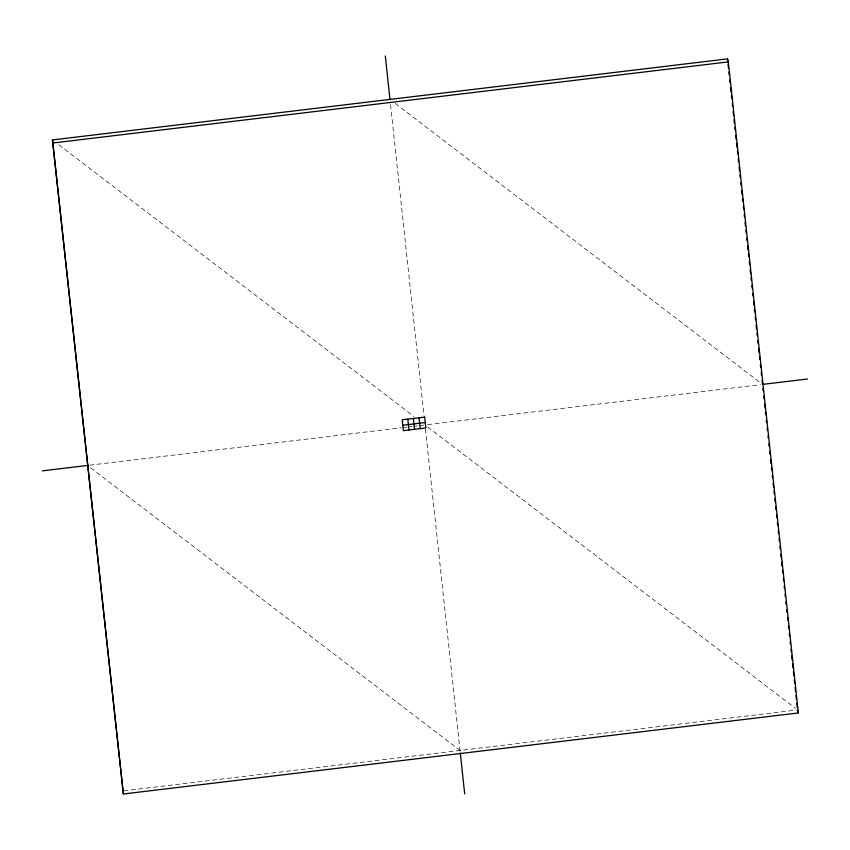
<?xml version="1.0" encoding="UTF-8"?>
<svg xmlns="http://www.w3.org/2000/svg" width="850" height="850" viewBox="0 0 850 850"><rect width="100%" height="100%" fill="white"/><g stroke="black" fill="none" stroke-linecap="round" stroke-linejoin="round"><path stroke-width="0.64" stroke-dasharray="4.25 3.19" d="M89.654 465.194L401.317 427.773M402.624 427.624L406.576 427.146M407.894 426.987L411.836 426.509M413.153 426.36L418.423 425.723M419.741 425.563L423.683 425.096M427.635 424.618L760.346 384.668M123.834 790.829L797.513 709.931M395.239 103.434L760.399 382.797M58.809 144.766L413.939 416.468M427.635 426.944L795.409 708.326M90.652 467.872L460.02 750.454M390.554 104.752L424.012 415.714M425.425 428.889L460.147 751.697"/><path stroke-width="1.27" d="M52.487 139.931L727.483 58.884L728.322 61.891L798.362 712.948L123.356 793.996L52.487 139.931L123.356 793.996M53.327 142.949L728.322 61.891M402.762 425.223L425.255 422.524M42.5 470.858L88.347 465.354M762.96 384.349L807.5 379.004M797.799 710.94L798.362 712.948M727.483 58.884L727.77 61.519M728.046 64.154L728.471 68.106M728.896 72.059L729.183 74.694M729.746 79.974L730.033 82.609M730.607 87.879L731.032 91.832M731.457 95.784L731.733 98.419M732.307 103.689L732.583 106.324M733.157 111.605L733.582 115.558M734.007 119.51L734.432 123.463M734.857 127.415L735.133 130.05M735.707 135.32L736.132 139.273M736.557 143.225L736.982 147.188M737.407 151.141L737.694 153.776M738.257 159.046L738.544 161.681M739.107 166.951L739.532 170.903M739.957 174.856L740.244 177.491M740.807 182.771L741.094 185.406M741.657 190.676L742.082 194.629M742.507 198.581L742.794 201.216M743.357 206.486L743.644 209.121M744.207 214.402L744.494 217.037M745.067 222.307L745.492 226.259M745.918 230.212L746.194 232.847M746.768 238.117L747.044 240.752M747.617 246.032L748.043 249.985M748.468 253.938L748.744 256.572M749.317 261.842L749.594 264.477M750.168 269.748L750.593 273.7M751.018 277.652L751.304 280.298M751.867 285.568L752.154 288.203M752.718 293.473L753.004 296.108M753.567 301.378L753.992 305.331M754.418 309.283L754.704 311.918M755.268 317.199L755.554 319.834M756.117 325.104L756.543 329.056M756.968 333.009L757.254 335.644M757.817 340.914L758.104 343.549M758.668 348.829L759.093 352.782M759.528 356.734L759.804 359.369M760.378 364.639L760.654 367.274M761.228 372.544L761.504 375.179M762.078 380.46L762.503 384.413M762.928 388.365L763.204 391M763.778 396.27L764.054 398.905M764.628 404.175L765.053 408.127M765.478 412.08L765.765 414.726M766.328 419.996L766.615 422.631M767.178 427.901L767.465 430.536M768.028 435.806L768.315 438.441M768.878 443.711L769.165 446.346M769.728 451.626L770.015 454.261M770.578 459.531L771.003 463.484M771.428 467.436L771.715 470.071M772.278 475.341L772.565 477.976M773.128 483.257L773.553 487.209M773.978 491.162L774.265 493.797M774.839 499.067L775.115 501.702M775.689 506.972L775.965 509.607M776.539 514.888L776.815 517.523M777.389 522.793L777.665 525.428M778.239 530.697L778.515 533.332M779.089 538.602L779.376 541.237M779.939 546.508L780.226 549.153M780.789 554.423L781.076 557.058M781.639 562.328L782.064 566.281M782.489 570.233L782.776 572.868M783.339 578.138L783.626 580.773M784.189 586.054L784.476 588.689M785.039 593.959L785.326 596.594M785.889 601.864L786.176 604.499M786.739 609.769L787.026 612.404M787.589 617.684L787.876 620.319M788.439 625.589L788.726 628.224M789.299 633.494L789.576 636.129M790.149 641.399L790.426 644.034M790.999 649.315L791.276 651.95M791.701 655.903L792.126 659.855M792.551 663.808L792.976 667.76M793.401 671.713L793.836 675.665M794.261 679.617L794.686 683.581M795.111 687.533L795.536 691.486M795.961 695.438L796.386 699.391M796.811 703.343L797.236 707.296M385.316 56.004L389.991 99.482M460.296 753.015L464.684 793.857M419.05 417.764L420.219 428.623M413.419 418.444L414.587 429.293M407.798 419.124L408.967 429.973M424.671 417.095L402.178 419.794L403.336 430.642L425.839 427.943L424.671 417.095"/></g></svg>
